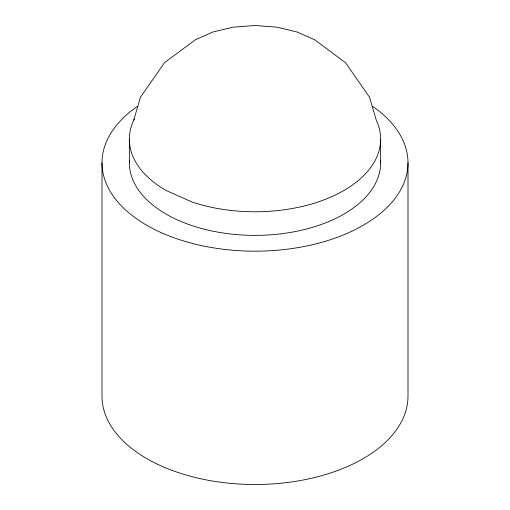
<?xml version="1.0" encoding="UTF-8"?>
<svg xmlns="http://www.w3.org/2000/svg" width="510" height="510" viewBox="0 0 510 510"><rect width="100%" height="100%" fill="white"/><g stroke="black" fill="none" stroke-linecap="round" stroke-linejoin="round"><path stroke-width="0.76" d="M133.677 120.373L140.467 97.225L164.507 62.673L195.426 39.723L212.912 31.996L233.268 27.145L255.108 25.5L276.936 27.177L297.273 32.053L314.727 39.805L345.627 62.8L369.61 97.391L376.406 120.545A125.645 72.541 0 0 1 331.366 196.841A125.645 72.541 0 0 1 192.04 202.011L166.043 190.466A125.645 72.541 0 0 1 134.302 119.079M408 162.837L408 396.168A153 88.332 0 0 1 255 484.5A153 88.332 0 0 1 102 396.168L102 162.837M380.645 139.326L380.645 162.932M129.355 139.141L129.355 162.747M380.594 160.669A125.645 72.541 0 0 1 254.841 235.378A125.645 72.541 0 0 1 129.419 160.484M372.842 106.501A153 88.332 0 0 1 359.754 227.224A153 88.332 0 0 1 150.246 227.224A153 88.332 0 0 1 137.158 106.501"/></g></svg>
